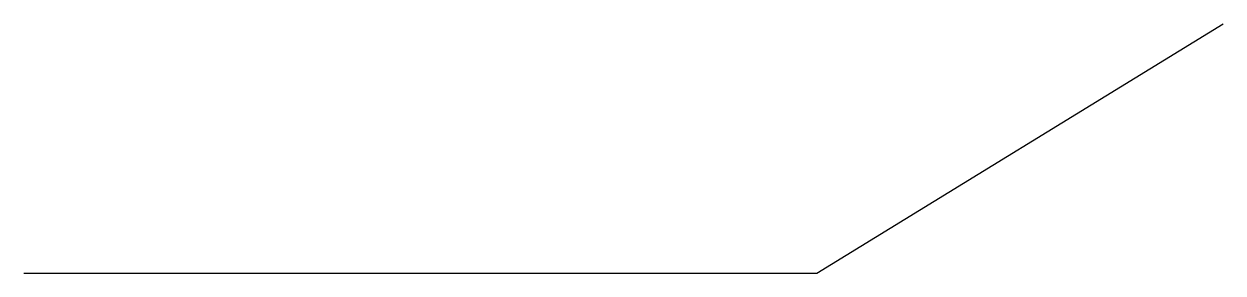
# Model space of a CAD drawing. Header units: metres. Extents: x 587.69 to 590.72, y 753.29 to 753.92.
import ezdxf

# ---------------------------------------------------------------- set-up
doc = ezdxf.new("R2010")
doc.units = ezdxf.units.M

msp = doc.modelspace()

# ---------------------------------------------------------------- linework, layer by layer
for p, q in [((589.6948, 753.2899), (590.7193, 753.9181)), ((587.6948, 753.2899), (589.6948, 753.2899))]:
    msp.add_line(p, q)

doc.saveas('drawing.dxf')
